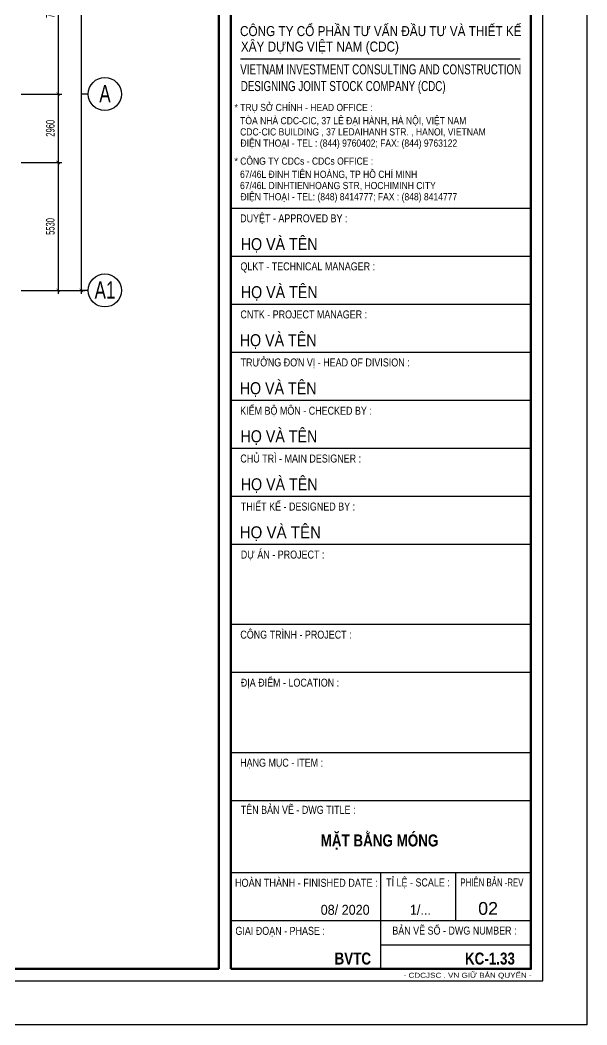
# Model space of a CAD drawing. Extents: x 1719887 to 1865417, y -150890 to 59748.
# Drawn here: x 1840902 to 1865417, y -150890 to -107451 of the extents above; entities that cross this region are included whole.
import ezdxf
from ezdxf.enums import TextEntityAlignment as Align

# ---------------------------------------------------------------- set-up
doc = ezdxf.new("R2010")
doc.units = 0
doc.header["$LTSCALE"] = 1000
doc.header["$MEASUREMENT"] = 0
doc.header["$PDMODE"] = 3
doc.layers.get('0').update_dxf_attribs({"linetype": 'CONTINUOUS'})
doc.layers.get('Defpoints').update_dxf_attribs({"linetype": 'CONTINUOUS'})
for name, color, linetype in [('CDC -TEXT KHUNG', 7, 'CONTINUOUS'), ('CDC-KHUNGTEN', 7, 'CONTINUOUS'), ('CDC.02.DIM', 1, 'CONTINUOUS'), ('CDC.06.TEXT', 2, 'CONTINUOUS'), ('KCS_CHI', 1, 'CONTINUOUS')]:
    doc.layers.add(name, color=color, linetype=linetype)
doc.styles.add('ARIAL', font='arial.ttf', dxfattribs={"width": 0.6})
doc.styles.add('Arial_B_3', font='arialbd.ttf', dxfattribs={"width": 0.75, "height": 3})
doc.styles.add('KT CDC', font='arial.ttf', dxfattribs={"width": 0.85, "height": 200})
doc.dimstyles.new('D150', dxfattribs={"dimscale": 150, "dimtxt": 2.5, "dimasz": 1, "dimexe": 1, "dimexo": 0, "dimgap": 1, "dimtad": 1, "dimdec": 0, "dimdsep": 46, "dimtxsty": 'ARIAL', "dimblk": 'ARCHTICK', "dimcen": 1, "dimdle": 1, "dimclrd": 1, "dimclre": 1, "dimclrt": 2, "dimadec": 0, "dimazin": 0, "dimtfac": 0.00072, "dimtdec": 0, "dimtix": 1, "dimtmove": 2, "dimatfit": 3, "dimldrblk": 'ARCHTICK', "dimfxl": 1, "dimtolj": 1, "dimlwd": -1, "dimlwe": -1, "dimarcsym": 0})

# ---------------------------------------------------------------- blocks, each defined once
blk = doc.blocks.new('_ARCHTICK')
at = {"color": 0, "linetype": 'ByBlock', "const_width": 0.15}
blk.add_lwpolyline([(-0.5, -0.5), (0.5, 0.5)], dxfattribs=at)
blk = doc.blocks.new('*D27')
at = {"layer": 'CDC.02.DIM', "color": 1, "transparency": 16777216}
for p, q in [((1840942, -103348), (1842701, -103348)), ((1842551, -103198), (1842551, -110798)), ((1840942, -110648), (1842701, -110648))]:
    blk.add_line(p, q, dxfattribs=at)
at = {"layer": 'Defpoints', "color": 0, "transparency": 16777216}
for p in [(1840942, -103348), (1840942, -110648), (1842551, -110648)]:
    blk.add_point(p, dxfattribs=at)
at = {"layer": 'CDC.02.DIM', "color": 1, "transparency": 16777216, "xscale": 150, "yscale": 150, "zscale": 150}
for p, rotation in [((1842551, -103348), 90), ((1842551, -110648), 270)]:
    blk.add_blockref('_ARCHTICK', p, dxfattribs=dict(at, rotation=rotation))
at = {"layer": 'CDC.02.DIM', "color": 2, "transparency": 16777216, "insert": (1842210, -106998), "char_height": 375, "attachment_point": 5, "rotation": 90, "style": 'ARIAL'}
blk.add_mtext('\\A1;7300', dxfattribs=at)
blk = doc.blocks.new('*D28')
at = {"layer": 'CDC.02.DIM', "color": 1, "transparency": 16777216}
for p, q in [((1840942, -63847), (1843701, -63847)), ((1843551, -119288), (1843551, -63697)), ((1840942, -119138), (1843701, -119138))]:
    blk.add_line(p, q, dxfattribs=at)
at = {"layer": 'Defpoints', "color": 0, "transparency": 16777216}
for p in [(1840942, -63847), (1843551, -63847), (1840942, -119138)]:
    blk.add_point(p, dxfattribs=at)
at = {"layer": 'CDC.02.DIM', "color": 1, "transparency": 16777216, "xscale": 150, "yscale": 150, "zscale": 150}
for p, rotation in [((1843551, -63847), 90), ((1843551, -119138), 270)]:
    blk.add_blockref('_ARCHTICK', p, dxfattribs=dict(at, rotation=rotation))
at = {"layer": 'CDC.02.DIM', "color": 2, "transparency": 16777216, "insert": (1843209, -91493), "char_height": 375, "attachment_point": 5, "rotation": 90, "style": 'ARIAL'}
blk.add_mtext('\\A1;55290', dxfattribs=at)
blk = doc.blocks.new('*D6')
at = {"layer": 'CDC.02.DIM', "color": 1, "transparency": 16777216}
for p, q in [((1840942, -110648), (1842701, -110648)), ((1842551, -110498), (1842551, -113758)), ((1840942, -113608), (1842701, -113608))]:
    blk.add_line(p, q, dxfattribs=at)
at = {"layer": 'Defpoints', "color": 0, "transparency": 16777216}
for p in [(1840942, -110648), (1840942, -113608), (1842551, -113608)]:
    blk.add_point(p, dxfattribs=at)
at = {"layer": 'CDC.02.DIM', "color": 1, "transparency": 16777216, "xscale": 150, "yscale": 150, "zscale": 150}
for p, rotation in [((1842551, -110648), 90), ((1842551, -113608), 270)]:
    blk.add_blockref('_ARCHTICK', p, dxfattribs=dict(at, rotation=rotation))
at = {"layer": 'CDC.02.DIM', "color": 2, "transparency": 16777216, "insert": (1842210, -112128), "char_height": 375, "attachment_point": 5, "rotation": 90, "style": 'ARIAL'}
blk.add_mtext('\\A1;2960', dxfattribs=at)
blk = doc.blocks.new('*D7')
at = {"layer": 'CDC.02.DIM', "color": 1, "transparency": 16777216}
for p, q in [((1840942, -113608), (1842701, -113608)), ((1842551, -113458), (1842551, -119288)), ((1840942, -119138), (1842701, -119138))]:
    blk.add_line(p, q, dxfattribs=at)
at = {"layer": 'Defpoints', "color": 0, "transparency": 16777216}
for p in [(1840942, -113608), (1840942, -119138), (1842551, -119138)]:
    blk.add_point(p, dxfattribs=at)
at = {"layer": 'CDC.02.DIM', "color": 1, "transparency": 16777216, "xscale": 150, "yscale": 150, "zscale": 150}
for p, rotation in [((1842551, -113608), 90), ((1842551, -119138), 270)]:
    blk.add_blockref('_ARCHTICK', p, dxfattribs=dict(at, rotation=rotation))
at = {"layer": 'CDC.02.DIM', "color": 2, "transparency": 16777216, "insert": (1842210, -116373), "char_height": 375, "attachment_point": 5, "rotation": 90, "style": 'ARIAL'}
blk.add_mtext('\\A1;5530', dxfattribs=at)
blk = doc.blocks.new('KHUNG TEN')
at = {"layer": 'CDC-KHUNGTEN', "color": 6}
blk.add_line((75439, 24136), (82433, 24136), dxfattribs=at)
at = {"layer": 'CDC-KHUNGTEN', "color": 6, "lineweight": 25}
for p, q in [((82700, 20400), (75200, 20400)), ((82700, 19200), (75200, 19200)), ((82700, 18000), (75200, 18000)), ((82700, 16800), (75200, 16800)), ((82700, 15600), (75200, 15600)), ((82700, 14400), (75200, 14400)), ((82700, 13200), (75200, 13200)), ((82700, 12000), (75200, 12000)), ((82700, 10000), (75200, 10000)), ((82700, 8800), (75200, 8800)), ((82700, 6800), (75200, 6800)), ((82700, 5600), (75200, 5600)), ((82700, 3800), (75200, 3800)), ((78950, 1400), (78950, 3800)), ((80825, 2600), (80825, 3800)), ((82700, 2600), (75200, 2600)), ((78950, 2000), (82700, 2000))]:
    blk.add_line(p, q, dxfattribs=at)
at = {"layer": 'CDC-KHUNGTEN', "color": 8}
blk.add_lwpolyline([(75096, 1100), (83000, 1100), (83000, 58300), (3000, 58300), (3000, 1100), (75096, 1100)], dxfattribs=at)
at = {"layer": 'CDC-KHUNGTEN', "color": 255, "lineweight": 60}
blk.add_lwpolyline([(74900, 1400), (74900, 58000), (3300, 58000), (3300, 1400), (74900, 1400)], close=True, dxfattribs=at)
blk.add_lwpolyline([(75200, 1400), (82700, 1400), (82700, 58000), (75200, 58000), (75200, 1400)], dxfattribs=at)
at = {"layer": 'Defpoints', "color": 1, "ltscale": 0.2}
blk.add_lwpolyline([(0, 0), (0, 59400), (84100, 59400), (84100, 0), (0, 0)], close=True, dxfattribs=at)
at = {"layer": 'CDC -TEXT KHUNG', "color": 7, "style": 'Arial_B_3', "width": 0.8}
blk.add_text('BVTC', height=300, dxfattribs=at).set_placement((78705, 1508), align=Align.RIGHT)
at = {"layer": 'CDC -TEXT KHUNG', "color": 6, "style": 'KT CDC', "width": 1.15}
blk.add_text('- CDCJSC . VN GIỮ BẢN QUYỂN -', height=125.69, dxfattribs=at).set_placement((79519, 1177))
at = {"layer": 'CDC-KHUNGTEN', "color": 6}
for s, height, style, width, p in [('CÔNG TY CỔ PHẦN TƯ VẤN ÐẦU TƯ VÀ THIẾT KẾ', 250, 'KT CDC', 0.84, (75430, 24703)), ('XÂY DỰNG VIỆT NAM (CDC)', 250, 'KT CDC', 0.84, (75452, 24317)), ('VIETNAM INVESTMENT CONSULTING AND CONSTRUCTION ', 250, 'KT CDC', 0.7, (75436, 23747)), ('DESIGNING JOINT STOCK COMPANY (CDC)', 250, 'KT CDC', 0.7, (75448, 23330)), ('* TRỤ SỞ CHÍNH - HEAD OFFICE :', 180, 'KT CDC', 0.85, (75294, 22830)), ('TÒA NHÀ CDC-CIC, 37 LÊ ĐẠI HÀNH, HÀ NỘI, VIỆT NAM', 180, 'KT CDC', 0.85, (75433, 22500)), ('CDC-CIC BUILDING , 37 LEDAIHANH STR. , HANOI, VIETNAM', 180, 'KT CDC', 0.85, (75433, 22220)), ('ĐIỆN THOẠI - TEL : (844) 9760402; FAX: (844) 9763122', 180, 'KT CDC', 0.85, (75441, 21940)), ('* CÔNG TY CDCs - CDCs OFFICE :', 180, 'KT CDC', 0.85, (75292, 21490)), ('67/46L ĐINH TIÊN HOÀNG, TP HỒ CHÍ MINH', 180, 'KT CDC', 0.85, (75430, 21160)), ('67/46L DINHTIENHOANG STR, HOCHIMINH CITY', 180, 'KT CDC', 0.85, (75430, 20880)), ('ĐIỆN THOẠI - TEL: (848) 8414777; FAX : (848) 8414777', 180, 'KT CDC', 0.85, (75442, 20600)), ('DUYỆT - APPROVED BY :', 200, 'ARIAL', 0.8, (75433, 20050)), ('QLKT - TECHNICAL MANAGER :', 200, 'ARIAL', 0.8, (75440, 18850)), ('CNTK - PROJECT MANAGER :', 200, 'ARIAL', 0.8, (75440, 17650)), ('TRƯỞNG ĐƠN VỊ - HEAD OF DIVISION :', 200, 'ARIAL', 0.8, (75445, 16450)), ('KIỂM BỘ MÔN - CHECKED BY :', 200, 'ARIAL', 0.8, (75434, 15244)), ('CHỦ TRÌ - MAIN DESIGNER :', 200, 'ARIAL', 0.8, (75438, 14050)), ('THIẾT KẾ - DESIGNED BY :', 200, 'ARIAL', 0.8, (75450, 12850)), ('DỰ ÁN - PROJECT :  ', 200, 'ARIAL', 0.8, (75449, 11650)), ('CÔNG TRÌNH - PROJECT :  ', 200, 'ARIAL', 0.8, (75438, 9650)), ('ĐỊA ĐIỂM - LOCATION :', 200, 'ARIAL', 0.8, (75449, 8450)), ('HẠNG MỤC - ITEM : ', 200, 'ARIAL', 0.8, (75433, 6450)), ('TÊN BẢN VẼ - DWG TITLE :', 200, 'ARIAL', 0.8, (75448, 5273)), ('TỈ LỆ - SCALE :', 200, 'ARIAL', 0.8, (79082, 3459)), ('PHIÊN BẢN -REV', 200, 'ARIAL', 0.7, (80938, 3459)), ('BẢN VẼ SỐ - DWG NUMBER :', 200, 'ARIAL', 0.8, (79236, 2256)), ('GIAI ĐOẠN - PHASE :', 200, 'ARIAL', 0.8, (75315, 2250))]:
    blk.add_text(s, height=height, dxfattribs=dict(at, style=style, width=width)).set_placement(p)
at = {"layer": 'CDC-KHUNGTEN', "color": 7}
for style, width, p in [('KT CDC', 0.85, (75448, 19356)), ('KT CDC', 0.85, (75450, 18156)), ('KT CDC', 0.85, (75423, 16956)), ('KT CDC', 0.85, (75423, 15756)), ('KT CDC', 0.85, (75442, 14556)), ('KT CDC', 0.85, (75448, 13356)), ('ARIAL', 0.9, (75421, 12156))]:
    blk.add_text('HỌ VÀ TÊN', height=300, dxfattribs=dict(at, style=style, width=width)).set_placement(p)
at = {"layer": 'CDC-KHUNGTEN', "color": 6, "style": 'ARIAL', "width": 0.814645}
blk.add_text('HOÀN THÀNH - FINISHED DATE :', height=200, dxfattribs=at).set_placement((75304, 3450), (78870, 3450), align=Align.FIT)
at = {"layer": 'CDC-KHUNGTEN', "color": 7, "style": 'ARIAL', "width": 0.9}
for s, p in [('08/ 2020', (78670, 2750)), ('1/...', (80200, 2750))]:
    blk.add_text(s, height=250, dxfattribs=at).set_placement(p, align=Align.RIGHT)
at = {"layer": 'CDC-KHUNGTEN', "color": 7, "style": 'KT CDC'}
blk.add_text('02', height=320, dxfattribs=at).set_placement((81879, 2750), align=Align.RIGHT)

msp = doc.modelspace()

# ---------------------------------------------------------------- linework, layer by layer
at = {"layer": 'KCS_CHI'}
for p, q in [((1843852.9, -110647.7), (1843551, -110647.7)), ((1843852.9, -119137.7), (1843551, -119137.7))]:
    msp.add_line(p, q, dxfattribs=at)
for centre in [(1844568.8, -110647.7), (1844568.8, -119137.7)]:
    msp.add_circle(centre, 715.9, dxfattribs=at)

# ---------------------------------------------------------------- block references
at = {"layer": 'CDC.06.TEXT', "xscale": 1.730439951605972, "yscale": 1.730439951605972, "zscale": 1.730439951605972}
msp.add_blockref('KHUNG TEN', (1719886.7, -150889.9), dxfattribs=at)

# ---------------------------------------------------------------- texts
at = {"layer": 'CDC -TEXT KHUNG', "color": 7, "style": 'Arial_B_3', "width": 0.8}
msp.add_text('MẶT BẰNG MÓNG', height=519.132, dxfattribs=at).set_placement((1856446.3, -143174.8), align=Align.CENTER)
msp.add_text('KC-1.33', height=519.13, dxfattribs=at).set_placement((1862301.9, -148280.7), align=Align.RIGHT)
at = {"layer": 'CDC.06.TEXT', "char_height": 750, "width": 696.96, "attachment_point": 2, "line_spacing_factor": 0.938532}
for s, insert in [('{\\fArial|b0|i0|c0|p34;\\W0.7;A}', (1844573.4, -110255.1)), ('{\\fArial|b0|i0|c0|p34;\\W0.7;A1}', (1844573.4, -118745.1))]:
    msp.add_mtext(s, dxfattribs=dict(at, insert=insert))

# ---------------------------------------------------------------- dimensions: what is measured, and where the dimension line sits
at = {"layer": 'CDC.02.DIM'}
for base, p1, p2, picture, middle in [((1843551, -63847.3), (1840942.3, -119137.7), (1840942.3, -63847.3), '*D28', (1843209.5, -91492.5)), ((1842551.2, -110647.7), (1840942.3, -103347.7), (1840942.3, -110647.7), '*D27', (1842209.6, -106997.7)), ((1842551.2, -113607.7), (1840942.3, -110647.7), (1840942.3, -113607.7), '*D6', (1842209.7, -112127.7)), ((1842551.2, -119137.7), (1840942.3, -113607.7), (1840942.3, -119137.7), '*D7', (1842209.6, -116372.7))]:
    dim = msp.add_linear_dim(base=base, p1=p1, p2=p2, angle=90, dimstyle='D150', dxfattribs=at)
    dim.commit()
    dim.dimension.update_dxf_attribs({"geometry": picture, "text_midpoint": middle})

doc.saveas('drawing.dxf')
